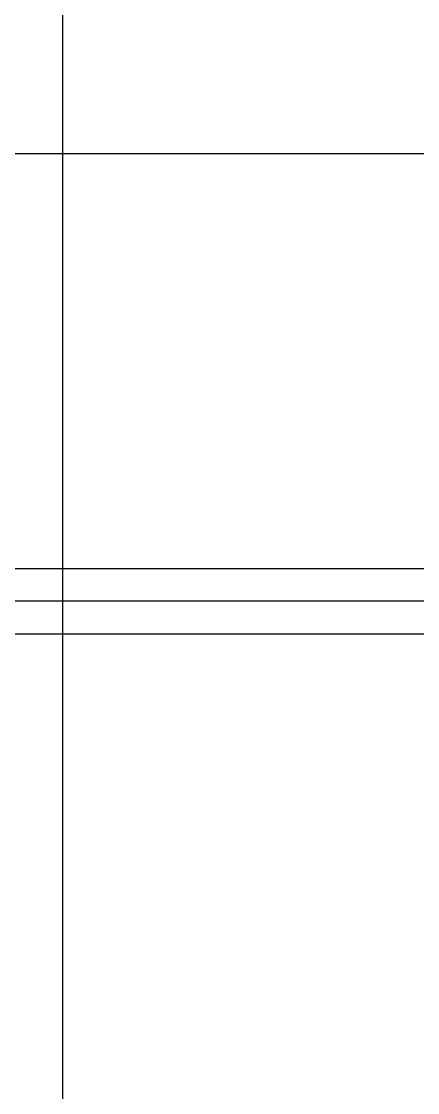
# Model space of a CAD drawing. Header units: millimetres. Extents: x 18456 to 179493, y -203649 to 469211.
# Drawn here: x 137686.8 to 137801.7, y 46678.3 to 46989.6 of the extents above; entities that cross this region are included whole.
import ezdxf

# ---------------------------------------------------------------- set-up
doc = ezdxf.new("R2010")
doc.units = ezdxf.units.MM
doc.layers.add('X-평면도(기본형)$0$FUR', color=6, linetype='Continuous', true_color=0xff00ff)
doc.layers.add('X-평면도(기본형)$0$TIL', color=5, linetype='Continuous', true_color=0x0000ff)

# ---------------------------------------------------------------- blocks, each defined once
blk = doc.blocks.new('X-평면도(기본형)$0$A$C5C7666B6')
at = {"layer": 'X-평면도(기본형)$0$FUR'}
for p, q in [((94.3, 134.86), (499.83, 134.86)), ((94.3, 115.86), (499.83, 115.86))]:
    blk.add_line(p, q, dxfattribs=at)
at = {"layer": 'X-평면도(기본형)$0$FUR', "color": 1, "true_color": 0xff0000}
blk.add_line((600.32, 125.36), (-4.7, 125.36), dxfattribs=at)

msp = doc.modelspace()

# ---------------------------------------------------------------- linework, layer by layer
at = {"layer": 'X-평면도(기본형)$0$TIL'}
for p, q in [((137698.63, 47251.08), (137698.63, 46391.08)), ((139598.63, 46951.08), (137498.63, 46951.08))]:
    msp.add_line(p, q, dxfattribs=at)

# ---------------------------------------------------------------- block references
at = {"layer": 'X-평면도(기본형)$0$FUR'}
msp.add_blockref('X-평면도(기본형)$0$A$C5C7666B6', (137398.63, 46695.72), dxfattribs=at)

doc.saveas('drawing.dxf')
